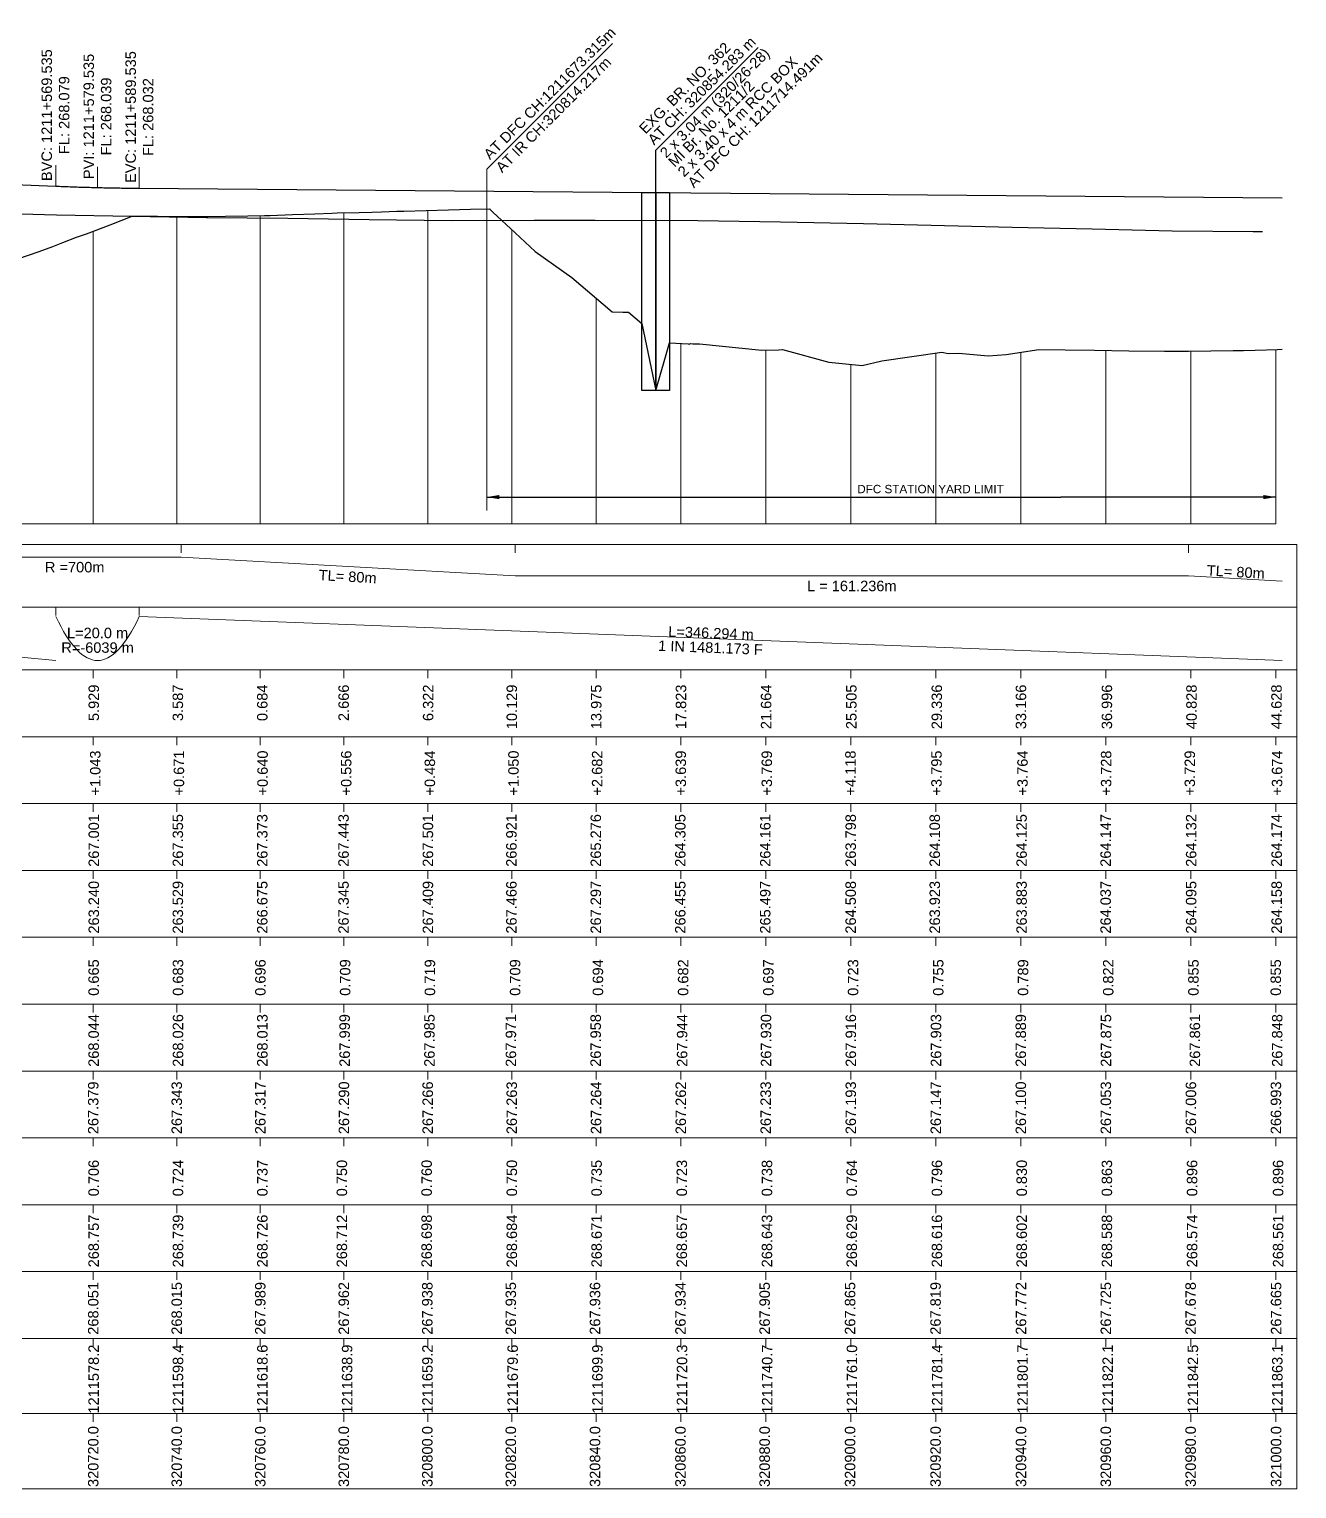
# Model space of a CAD drawing. Header units: metres. Extents: x 2905 to 23505, y -2719 to -1879.
# Drawn here: x 3204.7 to 3508.2, y -2231 to -1881.6 of the extents above; entities that cross this region are included whole.
import ezdxf
from ezdxf.enums import TextEntityAlignment as Align

# ---------------------------------------------------------------- set-up
doc = ezdxf.new("R2010")
doc.units = ezdxf.units.M
doc.header["$MEASUREMENT"] = 0
for name, color, linetype, lineweight in [('C-PROF-LABL-DG', 1, 'Continuous', 25), ('LS BRIDGE INDICATION', 10, 'Continuous', 30), ('LS BVC-PVI-EVC TEXT', 10, 'Continuous', 0), ('LS CUT FILL', 10, 'Continuous', 0), ('LS DATUM X', 7, 'Continuous', 0), ('LS EXG GL', 7, 'Continuous', 0), ('LS EXG IR CH', 7, 'Continuous', 0), ('LS EXG RL', 7, 'Continuous', 0), ('LS EXG. FL', 7, 'Continuous', 0), ('LS EXG. GL AT PRO. TOE', 7, 'Continuous', 0), ('LS FRAME', 7, 'Continuous', 0), ('LS HORIZONTAL ALIGNMENT', 10, 'Continuous', 0), ('LS PFL-EFL', 10, 'Continuous', 0), ('LS PRL-ERL', 10, 'Continuous', 0), ('LS PRO. DFCC CH', 10, 'Continuous', 0), ('LS PRO. FL', 10, 'Continuous', 0), ('LS PRO. RL', 10, 'Continuous', 0), ('LS PROFILE EXG FL', 7, 'Continuous', 25), ('LS PROFILE EXG GL', 7, 'Continuous', 30), ('LS PROFILE PRO FL', 1, 'Continuous', 30), ('LS TICKS', 7, 'Continuous', 0), ('LS TRACK CENTER', 10, 'Continuous', 0), ('LS VERTICAL ALIGNMENT', 10, 'Continuous', 0), ('Profile Grid', 7, 'Continuous', 0)]:
    doc.layers.add(name, color=color, linetype=linetype, lineweight=lineweight)
doc.layers.add("LS BRIDGE'S", color=7, linetype='Continuous')
doc.layers.add('STATION YARD LIMIT IN LS', color=7, linetype='Continuous')
doc.styles.add('Arial', font='arial.ttf')
doc.styles.get("Standard").update_dxf_attribs({"font": 'arial.ttf'})
doc.styles.add('Style-Arial', font='arial.ttf')
doc.styles.add('StyleArial', font='arial.ttf')
doc.dimstyles.get("Standard").update_dxf_attribs({"dimtxt": 5, "dimasz": 0.18, "dimexe": 0.18, "dimexo": 0.0625, "dimgap": 0.09, "dimtad": 0, "dimtih": 1, "dimtoh": 1, "dimdec": 4, "dimzin": 0, "dimdsep": 46, "dimtxsty": 'Standard', "dimcen": 0.09, "dimadec": 0, "dimazin": 0, "dimtfac": 1, "dimtdec": 4, "dimtofl": 0, "dimtmove": 0, "dimatfit": 3, "dimfxl": 1, "dimtolj": 1, "dimtzin": 0, "dimarcsym": 0})

msp = doc.modelspace()

# ---------------------------------------------------------------- linework, layer by layer
at = {"layer": 'LS BRIDGE INDICATION'}
for points in [[(3351.41, -1920.7), (3354.71, -1920.73), (3354.7, -1968.08), (3351.4, -1968.08)], [(3354.71, -1920.73), (3358.01, -1920.75), (3358, -1968.08), (3354.7, -1968.08)]]:
    msp.add_lwpolyline(points, close=True, dxfattribs=at)
at = {"layer": "LS BRIDGE'S"}
msp.add_lwpolyline([(3354.7, -1968.08), (3354.7, -1910.6), (3379.24, -1886.05)], dxfattribs=at)
at = {"layer": 'LS BVC-PVI-EVC TEXT'}
for p, q in [((3211.04, -1919.21), (3211.04, -1914.21)), ((3221.04, -1919.61), (3221.04, -1914.61)), ((3231.04, -1919.69), (3231.04, -1914.69))]:
    msp.add_line(p, q, dxfattribs=at)
at = {"layer": 'LS DATUM X', "color": 7, "linetype": 'Continuous', "lineweight": 0}
msp.add_line((3000, -2000), (3503.22, -2000), dxfattribs=at)
at = {"layer": 'LS FRAME', "color": 7, "linetype": 'Continuous', "lineweight": 0, "flags": 128}
for points in [[(2995, -2020), (3508.22, -2020), (3508.22, -2005), (2995, -2005), (2995, -2020)], [(2995, -2035), (3508.22, -2035), (3508.22, -2020), (2995, -2020), (2995, -2035)], [(2995, -2051), (3508.22, -2051), (3508.22, -2035), (2995, -2035), (2995, -2051)], [(2995, -2067), (3508.22, -2067), (3508.22, -2051), (2995, -2051), (2995, -2067)], [(2995, -2083), (3508.22, -2083), (3508.22, -2067), (2995, -2067), (2995, -2083)], [(2995, -2099), (3508.22, -2099), (3508.22, -2083), (2995, -2083), (2995, -2099)], [(2995, -2115), (3508.22, -2115), (3508.22, -2099), (2995, -2099), (2995, -2115)], [(2995, -2131), (3508.22, -2131), (3508.22, -2115), (2995, -2115), (2995, -2131)], [(2995, -2147), (3508.22, -2147), (3508.22, -2131), (2995, -2131), (2995, -2147)], [(2995, -2163), (3508.22, -2163), (3508.22, -2147), (2995, -2147), (2995, -2163)], [(2995, -2179), (3508.22, -2179), (3508.22, -2163), (2995, -2163), (2995, -2179)], [(2995, -2195), (3508.22, -2195), (3508.22, -2179), (2995, -2179), (2995, -2195)], [(2995, -2213), (3508.22, -2213), (3508.22, -2195), (2995, -2195), (2995, -2213)], [(2995, -2231), (3508.22, -2231), (3508.22, -2213), (2995, -2213), (2995, -2231)]]:
    msp.add_lwpolyline(points, close=True, dxfattribs=at)
at = {"layer": 'LS HORIZONTAL ALIGNMENT', "flags": 128}
msp.add_lwpolyline([(3000, -2012.5), (3110.07, -2012.5), (3110.07, -2012.5), (3190.07, -2008), (3190.07, -2008), (3241.04, -2008), (3241.04, -2008), (3321.04, -2012.5), (3321.04, -2012.5), (3482.28, -2012.5), (3482.28, -2012.5), (3504.72, -2013.77)], dxfattribs=at)
at = {"layer": 'LS PROFILE EXG FL'}
msp.add_lwpolyline([(3174.09, -1925.01), (3211.21, -1926.05), (3229.19, -1926.37), (3247.16, -1926.7), (3266.61, -1926.9), (3286.05, -1927.19), (3305.82, -1927.4), (3325.59, -1927.36), (3340.2, -1927.36), (3364.76, -1927.39), (3384.61, -1927.75), (3404.47, -1928.16), (3440.02, -1929), (3459.2, -1929.45), (3478.39, -1929.93), (3497.77, -1930.04), (3500, -1930.07)], dxfattribs=at)
at = {"layer": 'LS PROFILE EXG GL', "flags": 128}
msp.add_lwpolyline([(3201.97, -1936.61), (3207.06, -1934.88), (3210.31, -1933.67), (3212.32, -1932.85), (3212.73, -1932.71), (3216, -1931.45), (3218.39, -1930.62), (3224.05, -1928.5), (3229.33, -1926.36), (3229.36, -1926.36), (3229.37, -1926.36), (3229.72, -1926.36), (3235.38, -1926.41), (3241.04, -1926.45), (3246.38, -1926.49), (3247.43, -1926.49), (3251.71, -1926.42), (3257.04, -1926.33), (3260.99, -1926.26), (3262.38, -1926.21), (3267.71, -1926.02), (3273.04, -1925.82), (3277.11, -1925.67), (3278.38, -1925.63), (3283.71, -1925.48), (3286.71, -1925.4), (3286.71, -1925.4), (3289.04, -1925.32), (3292.69, -1925.21), (3294.38, -1925.17), (3299.71, -1925.03), (3305.04, -1924.89), (3310.38, -1924.74), (3314.95, -1924.62), (3314.95, -1924.62), (3314.95, -1924.7), (3315.71, -1925.42), (3321.04, -1930.41), (3325.8, -1934.87), (3334.65, -1941.09), (3344.24, -1949.32), (3346.79, -1949.35), (3348.2, -1949.37), (3351.4, -1952.1), (3354.7, -1968.08), (3358, -1956.69), (3362.44, -1956.97), (3362.69, -1956.99), (3363, -1956.83), (3363.58, -1956.91), (3364.22, -1956.92), (3365.2, -1956.93), (3380.11, -1958.46), (3384.17, -1958.35), (3385.1, -1958.31), (3396.17, -1961.31), (3404.16, -1962.15), (3408.86, -1961.04), (3423.21, -1958.91), (3424.77, -1959.24), (3427.32, -1959.22), (3434.28, -1959.79), (3438.66, -1959.5), (3446.42, -1958.34), (3452.77, -1958.35), (3459.78, -1958.46), (3467.99, -1958.6), (3476.57, -1958.74), (3478, -1958.74), (3479.96, -1958.74), (3482.28, -1958.71), (3487.61, -1958.64), (3492.95, -1958.57), (3495.49, -1958.53), (3498.28, -1958.45), (3503.61, -1958.29), (3504.72, -1958.26)], dxfattribs=at)
at = {"layer": 'LS PROFILE PRO FL', "flags": 128}
msp.add_lwpolyline([(3100.07, -1914.77), (3211.04, -1919.21), (3211.47, -1919.23), (3211.9, -1919.24), (3212.32, -1919.26), (3212.75, -1919.28), (3213.17, -1919.29), (3213.6, -1919.31), (3214.02, -1919.32), (3214.45, -1919.34), (3214.87, -1919.35), (3215.3, -1919.37), (3215.73, -1919.38), (3216.15, -1919.4), (3216.58, -1919.41), (3217, -1919.42), (3217.43, -1919.43), (3217.85, -1919.45), (3218.28, -1919.46), (3218.7, -1919.47), (3219.13, -1919.48), (3219.56, -1919.49), (3219.98, -1919.51), (3220.41, -1919.52), (3220.83, -1919.53), (3221.26, -1919.54), (3221.68, -1919.55), (3222.11, -1919.56), (3222.53, -1919.57), (3222.96, -1919.58), (3223.39, -1919.58), (3223.81, -1919.59), (3224.24, -1919.6), (3224.66, -1919.61), (3225.09, -1919.62), (3225.51, -1919.62), (3225.94, -1919.63), (3226.36, -1919.64), (3226.79, -1919.65), (3227.22, -1919.65), (3227.64, -1919.66), (3228.07, -1919.66), (3228.49, -1919.67), (3228.92, -1919.67), (3229.34, -1919.68), (3229.77, -1919.68), (3230.19, -1919.69), (3230.62, -1919.69), (3231.04, -1919.69), (3504.72, -1921.98)], dxfattribs=at)
at = {"layer": 'LS TICKS', "color": 7, "linetype": 'Continuous', "lineweight": 0, "flags": 128}
for points in [[(3241.04, -2007), (3241.04, -2005)], [(3321.04, -2007), (3321.04, -2005)], [(3482.28, -2007), (3482.28, -2005)], [(3211.04, -2022), (3211.04, -2020)], [(3231.04, -2022), (3231.04, -2020)], [(3220, -2037), (3220, -2035)], [(3240, -2037), (3240, -2035)], [(3260.01, -2037), (3260.01, -2035)], [(3280.04, -2037), (3280.04, -2035)], [(3300.1, -2037), (3300.1, -2035)], [(3320.22, -2037), (3320.22, -2035)], [(3340.41, -2037), (3340.41, -2035)], [(3360.7, -2037), (3360.7, -2035)], [(3381.04, -2037), (3381.04, -2035)], [(3401.41, -2037), (3401.41, -2035)], [(3421.76, -2037), (3421.76, -2035)], [(3442.13, -2037), (3442.13, -2035)], [(3462.49, -2037), (3462.49, -2035)], [(3482.86, -2037), (3482.86, -2035)], [(3503.22, -2037), (3503.22, -2035)], [(3220, -2053), (3220, -2051)], [(3240, -2053), (3240, -2051)], [(3260.01, -2053), (3260.01, -2051)], [(3280.04, -2053), (3280.04, -2051)], [(3300.1, -2053), (3300.1, -2051)], [(3320.22, -2053), (3320.22, -2051)], [(3340.41, -2053), (3340.41, -2051)], [(3360.7, -2053), (3360.7, -2051)], [(3381.04, -2053), (3381.04, -2051)], [(3401.41, -2053), (3401.41, -2051)], [(3421.76, -2053), (3421.76, -2051)], [(3442.13, -2053), (3442.13, -2051)], [(3462.49, -2053), (3462.49, -2051)], [(3482.86, -2053), (3482.86, -2051)], [(3503.22, -2053), (3503.22, -2051)], [(3220, -2069), (3220, -2067)], [(3240, -2069), (3240, -2067)], [(3260.01, -2069), (3260.01, -2067)], [(3280.04, -2069), (3280.04, -2067)], [(3300.1, -2069), (3300.1, -2067)], [(3320.22, -2069), (3320.22, -2067)], [(3340.41, -2069), (3340.41, -2067)], [(3360.7, -2069), (3360.7, -2067)], [(3381.04, -2069), (3381.04, -2067)], [(3401.41, -2069), (3401.41, -2067)], [(3421.76, -2069), (3421.76, -2067)], [(3442.13, -2069), (3442.13, -2067)], [(3462.49, -2069), (3462.49, -2067)], [(3482.86, -2069), (3482.86, -2067)], [(3503.22, -2069), (3503.22, -2067)], [(3220, -2085), (3220, -2083)], [(3240, -2085), (3240, -2083)], [(3260.01, -2085), (3260.01, -2083)], [(3280.04, -2085), (3280.04, -2083)], [(3300.1, -2085), (3300.1, -2083)], [(3320.22, -2085), (3320.22, -2083)], [(3340.41, -2085), (3340.41, -2083)], [(3360.7, -2085), (3360.7, -2083)], [(3381.04, -2085), (3381.04, -2083)], [(3401.41, -2085), (3401.41, -2083)], [(3421.76, -2085), (3421.76, -2083)], [(3442.13, -2085), (3442.13, -2083)], [(3462.49, -2085), (3462.49, -2083)], [(3482.86, -2085), (3482.86, -2083)], [(3503.22, -2085), (3503.22, -2083)], [(3220, -2101), (3220, -2099)], [(3240, -2101), (3240, -2099)], [(3260.01, -2101), (3260.01, -2099)], [(3280.04, -2101), (3280.04, -2099)], [(3300.1, -2101), (3300.1, -2099)], [(3320.22, -2101), (3320.22, -2099)], [(3340.41, -2101), (3340.41, -2099)], [(3360.7, -2101), (3360.7, -2099)], [(3381.04, -2101), (3381.04, -2099)], [(3401.41, -2101), (3401.41, -2099)], [(3421.76, -2101), (3421.76, -2099)], [(3442.13, -2101), (3442.13, -2099)], [(3462.49, -2101), (3462.49, -2099)], [(3482.86, -2101), (3482.86, -2099)], [(3503.22, -2101), (3503.22, -2099)], [(3220, -2117), (3220, -2115)], [(3240, -2117), (3240, -2115)], [(3260.01, -2117), (3260.01, -2115)], [(3280.04, -2117), (3280.04, -2115)], [(3300.1, -2117), (3300.1, -2115)], [(3320.22, -2117), (3320.22, -2115)], [(3340.41, -2117), (3340.41, -2115)], [(3360.7, -2117), (3360.7, -2115)], [(3381.04, -2117), (3381.04, -2115)], [(3401.41, -2117), (3401.41, -2115)], [(3421.76, -2117), (3421.76, -2115)], [(3442.13, -2117), (3442.13, -2115)], [(3462.49, -2117), (3462.49, -2115)], [(3482.86, -2117), (3482.86, -2115)], [(3503.22, -2117), (3503.22, -2115)], [(3220, -2133), (3220, -2131)], [(3240, -2133), (3240, -2131)], [(3260.01, -2133), (3260.01, -2131)], [(3280.04, -2133), (3280.04, -2131)], [(3300.1, -2133), (3300.1, -2131)], [(3320.22, -2133), (3320.22, -2131)], [(3340.41, -2133), (3340.41, -2131)], [(3360.7, -2133), (3360.7, -2131)], [(3381.04, -2133), (3381.04, -2131)], [(3401.41, -2133), (3401.41, -2131)], [(3421.76, -2133), (3421.76, -2131)], [(3442.13, -2133), (3442.13, -2131)], [(3462.49, -2133), (3462.49, -2131)], [(3482.86, -2133), (3482.86, -2131)], [(3503.22, -2133), (3503.22, -2131)], [(3220, -2149), (3220, -2147)], [(3240, -2149), (3240, -2147)], [(3260.01, -2149), (3260.01, -2147)], [(3280.04, -2149), (3280.04, -2147)], [(3300.1, -2149), (3300.1, -2147)], [(3320.22, -2149), (3320.22, -2147)], [(3340.41, -2149), (3340.41, -2147)], [(3360.7, -2149), (3360.7, -2147)], [(3381.04, -2149), (3381.04, -2147)], [(3401.41, -2149), (3401.41, -2147)], [(3421.76, -2149), (3421.76, -2147)], [(3442.13, -2149), (3442.13, -2147)], [(3462.49, -2149), (3462.49, -2147)], [(3482.86, -2149), (3482.86, -2147)], [(3503.22, -2149), (3503.22, -2147)], [(3220, -2165), (3220, -2163)], [(3240, -2165), (3240, -2163)], [(3260.01, -2165), (3260.01, -2163)], [(3280.04, -2165), (3280.04, -2163)], [(3300.1, -2165), (3300.1, -2163)], [(3320.22, -2165), (3320.22, -2163)], [(3340.41, -2165), (3340.41, -2163)], [(3360.7, -2165), (3360.7, -2163)], [(3381.04, -2165), (3381.04, -2163)], [(3401.41, -2165), (3401.41, -2163)], [(3421.76, -2165), (3421.76, -2163)], [(3442.13, -2165), (3442.13, -2163)], [(3462.49, -2165), (3462.49, -2163)], [(3482.86, -2165), (3482.86, -2163)], [(3503.22, -2165), (3503.22, -2163)], [(3220, -2181), (3220, -2179)], [(3240, -2181), (3240, -2179)], [(3260.01, -2181), (3260.01, -2179)], [(3280.04, -2181), (3280.04, -2179)], [(3300.1, -2181), (3300.1, -2179)], [(3320.22, -2181), (3320.22, -2179)], [(3340.41, -2181), (3340.41, -2179)], [(3360.7, -2181), (3360.7, -2179)], [(3381.04, -2181), (3381.04, -2179)], [(3401.41, -2181), (3401.41, -2179)], [(3421.76, -2181), (3421.76, -2179)], [(3442.13, -2181), (3442.13, -2179)], [(3462.49, -2181), (3462.49, -2179)], [(3482.86, -2181), (3482.86, -2179)], [(3503.22, -2181), (3503.22, -2179)], [(3220, -2197), (3220, -2195)], [(3240, -2197), (3240, -2195)], [(3260.01, -2197), (3260.01, -2195)], [(3280.04, -2197), (3280.04, -2195)], [(3300.1, -2197), (3300.1, -2195)], [(3320.22, -2197), (3320.22, -2195)], [(3340.41, -2197), (3340.41, -2195)], [(3360.7, -2197), (3360.7, -2195)], [(3381.04, -2197), (3381.04, -2195)], [(3401.41, -2197), (3401.41, -2195)], [(3421.76, -2197), (3421.76, -2195)], [(3442.13, -2197), (3442.13, -2195)], [(3462.49, -2197), (3462.49, -2195)], [(3482.86, -2197), (3482.86, -2195)], [(3503.22, -2197), (3503.22, -2195)], [(3220, -2215), (3220, -2213)], [(3240, -2215), (3240, -2213)], [(3260.01, -2215), (3260.01, -2213)], [(3280.04, -2215), (3280.04, -2213)], [(3300.1, -2215), (3300.1, -2213)], [(3320.22, -2215), (3320.22, -2213)], [(3340.41, -2215), (3340.41, -2213)], [(3360.7, -2215), (3360.7, -2213)], [(3381.04, -2215), (3381.04, -2213)], [(3401.41, -2215), (3401.41, -2213)], [(3421.76, -2215), (3421.76, -2213)], [(3442.13, -2215), (3442.13, -2213)], [(3462.49, -2215), (3462.49, -2213)], [(3482.86, -2215), (3482.86, -2213)], [(3503.22, -2215), (3503.22, -2213)]]:
    msp.add_lwpolyline(points, dxfattribs=at)
at = {"layer": 'LS VERTICAL ALIGNMENT', "flags": 128}
for points in [[(3100.07, -2022.25), (3211.04, -2032.75)], [(3211.04, -2022.25), (3211.67, -2023.52), (3212.29, -2024.71), (3212.92, -2025.82), (3213.54, -2026.84), (3214.17, -2027.79), (3214.79, -2028.65), (3215.42, -2029.43), (3216.04, -2030.13), (3216.67, -2030.74), (3217.29, -2031.27), (3217.92, -2031.72), (3218.54, -2032.09), (3219.17, -2032.38), (3219.79, -2032.59), (3220.42, -2032.71), (3221.67, -2032.71), (3222.29, -2032.59), (3222.92, -2032.38), (3223.54, -2032.09), (3224.17, -2031.72), (3224.79, -2031.27), (3225.42, -2030.74), (3226.04, -2030.13), (3226.67, -2029.43), (3227.29, -2028.65), (3227.92, -2027.79), (3228.54, -2026.84), (3229.17, -2025.82), (3229.79, -2024.71), (3230.42, -2023.52), (3231.04, -2022.25)], [(3231.04, -2022.25), (3504.72, -2032.75)]]:
    msp.add_lwpolyline(points, dxfattribs=at)
at = {"layer": 'Profile Grid', "linetype": 'Continuous', "lineweight": 0, "flags": 128}
for points in [[(3240, -2000), (3240, -1926.45)], [(3260.01, -2000), (3260.01, -1926.28)], [(3280.04, -2000), (3280.04, -1925.59)], [(3300.1, -2000), (3300.1, -1925.02)], [(3220, -2000), (3220, -1930.02)], [(3320.22, -2000), (3320.22, -1929.64)], [(3340.41, -2000), (3340.41, -1946.04)], [(3360.7, -2000), (3360.7, -1956.86)], [(3381.04, -2000), (3381.04, -1958.43)], [(3421.76, -2000), (3421.76, -1959.12)], [(3442.13, -2000), (3442.13, -1958.98)], [(3462.49, -2000), (3462.49, -1958.51)], [(3482.86, -2000), (3482.86, -1958.7)], [(3503.22, -2000), (3503.22, -1958.3)], [(3401.41, -2000), (3401.41, -1961.86)]]:
    msp.add_lwpolyline(points, dxfattribs=at)
at = {"layer": 'STATION YARD LIMIT IN LS', "color": 10, "lineweight": 15}
msp.add_lwpolyline([(3314.22, -1996.84), (3314.22, -1915.18), (3344.36, -1885.04)], dxfattribs=at)

# ---------------------------------------------------------------- texts
at = {"layer": 'C-PROF-LABL-DG', "color": 1, "linetype": 'Continuous', "lineweight": 25, "char_height": 2.5, "attachment_point": 5, "rotation": 90, "style": 'Arial'}
for s, insert in [('BVC: 1211+569.535\\PFL: 268.079', (3210.97, -1902.21)), ('PVI: 1211+579.535\\PFL: 268.039', (3221.03, -1902.52)), ('EVC: 1211+589.535\\PFL: 268.032', (3231.08, -1902.67))]:
    msp.add_mtext(s, dxfattribs=dict(at, insert=insert))
at = {"layer": "LS BRIDGE'S"}
for s, p in [('EXG. BR. NO. 362 ', (3352.23, -1906.88)), ('AT CH: 320854.283 m', (3354.31, -1909.52)), ('2 x 3.04 m (320/26-28)', (3357.22, -1912.64))]:
    msp.add_text(s, height=2.5, rotation=45, dxfattribs=at).set_placement(p)
at = {"layer": "LS BRIDGE'S", "color": 10}
for s, p in [('2 x 3.40 x 4 m RCC BOX', (3361.48, -1917.18)), ('AT DFC CH: 1211714.491m', (3363.85, -1919.8)), ('MI Br. No. 1211/2', (3359.22, -1914.81))]:
    msp.add_text(s, height=2.5, rotation=45, dxfattribs=at).set_placement(p)
at = {"layer": 'LS CUT FILL', "style": 'Style-Arial'}
for s, p in [('+1.043', (3221.74, -2065.07)), ('+0.671', (3241.77, -2065.07)), ('+0.640', (3261.8, -2065.07)), ('+0.556', (3281.83, -2065.07)), ('+0.484', (3301.86, -2065.07)), ('+1.050', (3321.89, -2065.07)), ('+2.682', (3341.92, -2065.07)), ('+3.639', (3361.95, -2065.07)), ('+3.769', (3382.55, -2065.07)), ('+4.118', (3402.58, -2065.07)), ('+3.795', (3423.18, -2065.07)), ('+3.764', (3443.78, -2065.07)), ('+3.728', (3463.81, -2065.07)), ('+3.729', (3483.84, -2065.07)), ('+3.674', (3504.74, -2065.07))]:
    msp.add_text(s, height=2.5, rotation=90, dxfattribs=at).set_placement(p)
at = {"layer": 'LS EXG GL', "style": 'Style-Arial'}
for s, p in [('267.001', (3220.13, -2069.5)), ('267.355', (3240.27, -2069.5)), ('267.373', (3260.48, -2069.5)), ('267.443', (3279.94, -2069.5)), ('267.501', (3300.15, -2069.5)), ('266.921', (3320.14, -2069.5)), ('265.276', (3340.35, -2069.5)), ('264.305', (3360.58, -2069.5)), ('264.161', (3380.93, -2069.5)), ('263.798', (3401.39, -2069.5)), ('264.108', (3421.52, -2069.5)), ('264.125', (3442.31, -2069.5)), ('264.147', (3462.44, -2069.5)), ('264.132', (3482.92, -2069.5)), ('264.174', (3503.39, -2069.5))]:
    msp.add_text(s, height=2.5, rotation=90, dxfattribs=at).set_placement(p, align=Align.MIDDLE_RIGHT)
at = {"layer": 'LS EXG IR CH', "style": 'Style-Arial'}
for s, p in [('320720.0', (3220, -2216)), ('320740.0', (3240, -2216)), ('320760.0', (3260, -2216)), ('320780.0', (3280, -2216)), ('320800.0', (3300, -2216)), ('320820.0', (3320, -2216)), ('320840.0', (3340.16, -2216)), ('320860.0', (3360.62, -2216)), ('320880.0', (3380.78, -2216)), ('320900.0', (3401.24, -2216)), ('320920.0', (3421.71, -2216)), ('320940.0', (3442.17, -2216)), ('320960.0', (3462.48, -2216)), ('320980.0', (3482.79, -2216)), ('321000.0', (3503.26, -2216))]:
    msp.add_text(s, height=2.5, rotation=90, dxfattribs=at).set_placement(p, align=Align.MIDDLE_RIGHT)
at = {"layer": 'LS EXG RL', "style": 'Style-Arial'}
for s, p in [('268.051', (3220, -2181.5)), ('268.015', (3240, -2181.5)), ('267.989', (3260, -2181.5)), ('267.962', (3280, -2181.5)), ('267.938', (3300, -2181.5)), ('267.935', (3320, -2181.5)), ('267.936', (3340.16, -2181.5)), ('267.934', (3360.62, -2181.5)), ('267.905', (3380.78, -2181.5)), ('267.865', (3401.24, -2181.5)), ('267.819', (3421.71, -2181.5)), ('267.772', (3442.17, -2181.5)), ('267.725', (3462.48, -2181.5)), ('267.678', (3482.79, -2181.5)), ('267.665', (3503.26, -2181.5))]:
    msp.add_text(s, height=2.5, rotation=90, dxfattribs=at).set_placement(p, align=Align.MIDDLE_RIGHT)
at = {"layer": 'LS EXG. FL'}
for s, p in [('267.379', (3220, -2133.5)), ('267.343', (3240, -2133.5)), ('267.317', (3260.01, -2133.5)), ('267.290', (3280.04, -2133.5)), ('267.266', (3300.1, -2133.5)), ('267.263', (3320.22, -2133.5)), ('267.264', (3340.41, -2133.5)), ('267.262', (3360.7, -2133.5)), ('267.233', (3381.04, -2133.5)), ('267.193', (3401.41, -2133.5)), ('267.147', (3421.76, -2133.5)), ('267.100', (3442.13, -2133.5)), ('267.053', (3462.49, -2133.5)), ('267.006', (3482.86, -2133.5)), ('266.993', (3503.22, -2133.5))]:
    msp.add_text(s, height=2.5, rotation=90, dxfattribs=at).set_placement(p, align=Align.MIDDLE_RIGHT)
at = {"layer": 'LS EXG. GL AT PRO. TOE'}
for s, p in [('263.240', (3220.13, -2085.5)), ('263.529', (3240.27, -2085.5)), ('266.675', (3260.48, -2085.5)), ('267.345', (3279.94, -2085.5)), ('267.409', (3300.15, -2085.5)), ('267.466', (3320.14, -2085.5)), ('267.297', (3340.35, -2085.5)), ('266.455', (3360.58, -2085.5)), ('265.497', (3380.93, -2085.5)), ('264.508', (3401.39, -2085.5)), ('263.923', (3421.52, -2085.5)), ('263.883', (3442.31, -2085.5)), ('264.037', (3462.44, -2085.5)), ('264.095', (3482.92, -2085.5)), ('264.158', (3503.39, -2085.5))]:
    msp.add_text(s, height=2.5, rotation=90, dxfattribs=at).set_placement(p, align=Align.MIDDLE_RIGHT)
at = {"layer": 'LS HORIZONTAL ALIGNMENT', "char_height": 2.5, "attachment_point": 5, "line_spacing_factor": 0.6, "style": 'Style-Arial'}
for s, insert in [('R =700m', (3215.56, -2010.42)), ('L = 161.236m', (3401.66, -2014.92))]:
    msp.add_mtext(s, dxfattribs=dict(at, insert=insert))
for insert, rotation in [((3280.93, -2012.66), 356.7805), ((3493.61, -2011.55), 356.7637)]:
    msp.add_mtext('TL= 80m', dxfattribs=dict(at, insert=insert, rotation=rotation))
at = {"layer": 'LS PFL-EFL'}
for s, p in [('0.665', (3221.35, -2113)), ('0.683', (3241.55, -2113)), ('0.696', (3261.28, -2113)), ('0.709', (3281.58, -2113)), ('0.719', (3301.88, -2113)), ('0.709', (3322.28, -2113)), ('0.694', (3342.11, -2113)), ('0.682', (3362.51, -2113)), ('0.697', (3382.91, -2113)), ('0.723', (3403.21, -2113)), ('0.755', (3423.61, -2113)), ('0.789', (3443.91, -2113)), ('0.822', (3464.31, -2113)), ('0.855', (3484.71, -2113)), ('0.855', (3504.43, -2113))]:
    msp.add_text(s, height=2.5, rotation=90, dxfattribs=at).set_placement(p)
at = {"layer": 'LS PRL-ERL'}
for s, p in [('0.706', (3221.35, -2161)), ('0.724', (3241.55, -2161)), ('0.737', (3261.75, -2161)), ('0.750', (3280.79, -2161)), ('0.760', (3301.09, -2161)), ('0.750', (3321.49, -2161)), ('0.735', (3341.79, -2161)), ('0.723', (3362.19, -2161)), ('0.738', (3382.59, -2161)), ('0.764', (3402.89, -2161)), ('0.796', (3423.29, -2161)), ('0.830', (3443.59, -2161)), ('0.863', (3463.99, -2161)), ('0.896', (3484.39, -2161)), ('0.896', (3504.99, -2161))]:
    msp.add_text(s, height=2.5, rotation=90, dxfattribs=at).set_placement(p)
at = {"layer": 'LS PRO. DFCC CH'}
for s, p in [('1211578.2', (3221.35, -2213)), ('1211598.4', (3241.55, -2213)), ('1211618.6', (3261.75, -2213)), ('1211638.9', (3282.05, -2213)), ('1211659.2', (3301.29, -2213)), ('1211679.6', (3321.69, -2213)), ('1211699.9', (3341.99, -2213)), ('1211720.3', (3362.24, -2213)), ('1211740.7', (3382.64, -2213)), ('1211761.0', (3402.94, -2213)), ('1211781.4', (3423.34, -2213)), ('1211801.7', (3443.79, -2213)), ('1211822.1', (3464.19, -2213)), ('1211842.5', (3484.59, -2213)), ('1211863.1', (3504.8, -2213))]:
    msp.add_text(s, height=2.5, rotation=90, dxfattribs=at).set_placement(p)
at = {"layer": 'LS PRO. FL'}
for s, p in [('268.044', (3221.35, -2130)), ('268.026', (3241.55, -2130)), ('268.013', (3261.75, -2130)), ('267.999', (3281.46, -2130)), ('267.985', (3301.76, -2130)), ('267.971', (3321.27, -2130)), ('267.958', (3341.57, -2130)), ('267.944', (3362.27, -2130)), ('267.930', (3382.37, -2130)), ('267.916', (3402.67, -2130)), ('267.903', (3423.07, -2130)), ('267.889', (3443.37, -2130)), ('267.875', (3463.77, -2130)), ('267.861', (3485.06, -2130)), ('267.848', (3504.77, -2130))]:
    msp.add_text(s, height=2.5, rotation=90, dxfattribs=at).set_placement(p)
at = {"layer": 'LS PRO. RL'}
for s, p in [('268.757', (3221.35, -2178)), ('268.739', (3241.55, -2178)), ('268.726', (3261.75, -2178)), ('268.712', (3280.79, -2178)), ('268.698', (3301.09, -2178)), ('268.684', (3321.49, -2178)), ('268.671', (3341.79, -2178)), ('268.657', (3362.19, -2178)), ('268.643', (3382.59, -2178)), ('268.629', (3402.89, -2178)), ('268.616', (3423.29, -2178)), ('268.602', (3443.59, -2178)), ('268.588', (3463.99, -2178)), ('268.574', (3484.39, -2178)), ('268.561', (3504.99, -2178))]:
    msp.add_text(s, height=2.5, rotation=90, dxfattribs=at).set_placement(p)
at = {"layer": 'LS TRACK CENTER'}
for s, p in [('5.929', (3220.13, -2038.5)), ('3.587', (3240.27, -2038.5)), ('0.684', (3260.48, -2038.5)), ('2.666', (3279.97, -2038.5)), ('6.322', (3300.2, -2038.5)), ('10.129', (3320.23, -2038.5)), ('13.975', (3340.46, -2038.5)), ('17.823', (3360.75, -2038.5)), ('21.664', (3381.13, -2038.5)), ('25.505', (3401.54, -2038.5)), ('29.336', (3422.01, -2038.5)), ('33.166', (3442.16, -2038.5)), ('36.996', (3462.74, -2038.5)), ('40.828', (3483, -2038.5)), ('44.628', (3503.35, -2038.5))]:
    msp.add_text(s, height=2.5, rotation=90, dxfattribs=at).set_placement(p, align=Align.MIDDLE_RIGHT)
at = {"layer": 'LS VERTICAL ALIGNMENT', "insert": (3221.04, -2027.92), "char_height": 2.5, "attachment_point": 5, "line_spacing_factor": 0.84, "style": 'Style-Arial'}
msp.add_mtext('L=20.0 m\\PR=-6039 m', dxfattribs=at)
at = {"layer": 'LS VERTICAL ALIGNMENT', "insert": (3367.88, -2027.92), "char_height": 2.5, "attachment_point": 5, "rotation": 357.8028, "line_spacing_factor": 0.84, "style": 'Style-Arial'}
msp.add_mtext('L=346.294 m\\P1 IN 1481.173 F', dxfattribs=at)
at = {"layer": 'STATION YARD LIMIT IN LS', "color": 10, "lineweight": 15, "style": 'StyleArial'}
msp.add_text('AT DFC CH:1211673.315m', height=2.5, rotation=45, dxfattribs=at).set_placement((3315.01, -1913.01))
at = {"layer": 'STATION YARD LIMIT IN LS', "lineweight": 15, "style": 'StyleArial'}
msp.add_text('AT IR CH:320814.217m', height=2.5, rotation=45, dxfattribs=at).set_placement((3317.91, -1916.15))
at = {"layer": 'STATION YARD LIMIT IN LS', "color": 10, "lineweight": 15, "insert": (3420.51, -1991.72), "char_height": 2, "attachment_point": 5, "rotation": 0, "line_spacing_factor": 0.84, "style": 'Style-Arial'}
msp.add_mtext('DFC STATION YARD LIMIT', dxfattribs=at)

# ---------------------------------------------------------------- leaders
at = {"layer": 'STATION YARD LIMIT IN LS', "color": 10, "lineweight": 15}
for points in [[(3314.22, -1993.63), (3451.69, -1993.63)], [(3503.22, -1993.63), (3451.69, -1993.63)]]:
    msp.add_leader(points, dimstyle='Standard', override={"dimasz": 3}, dxfattribs=at)

doc.saveas('drawing.dxf')
